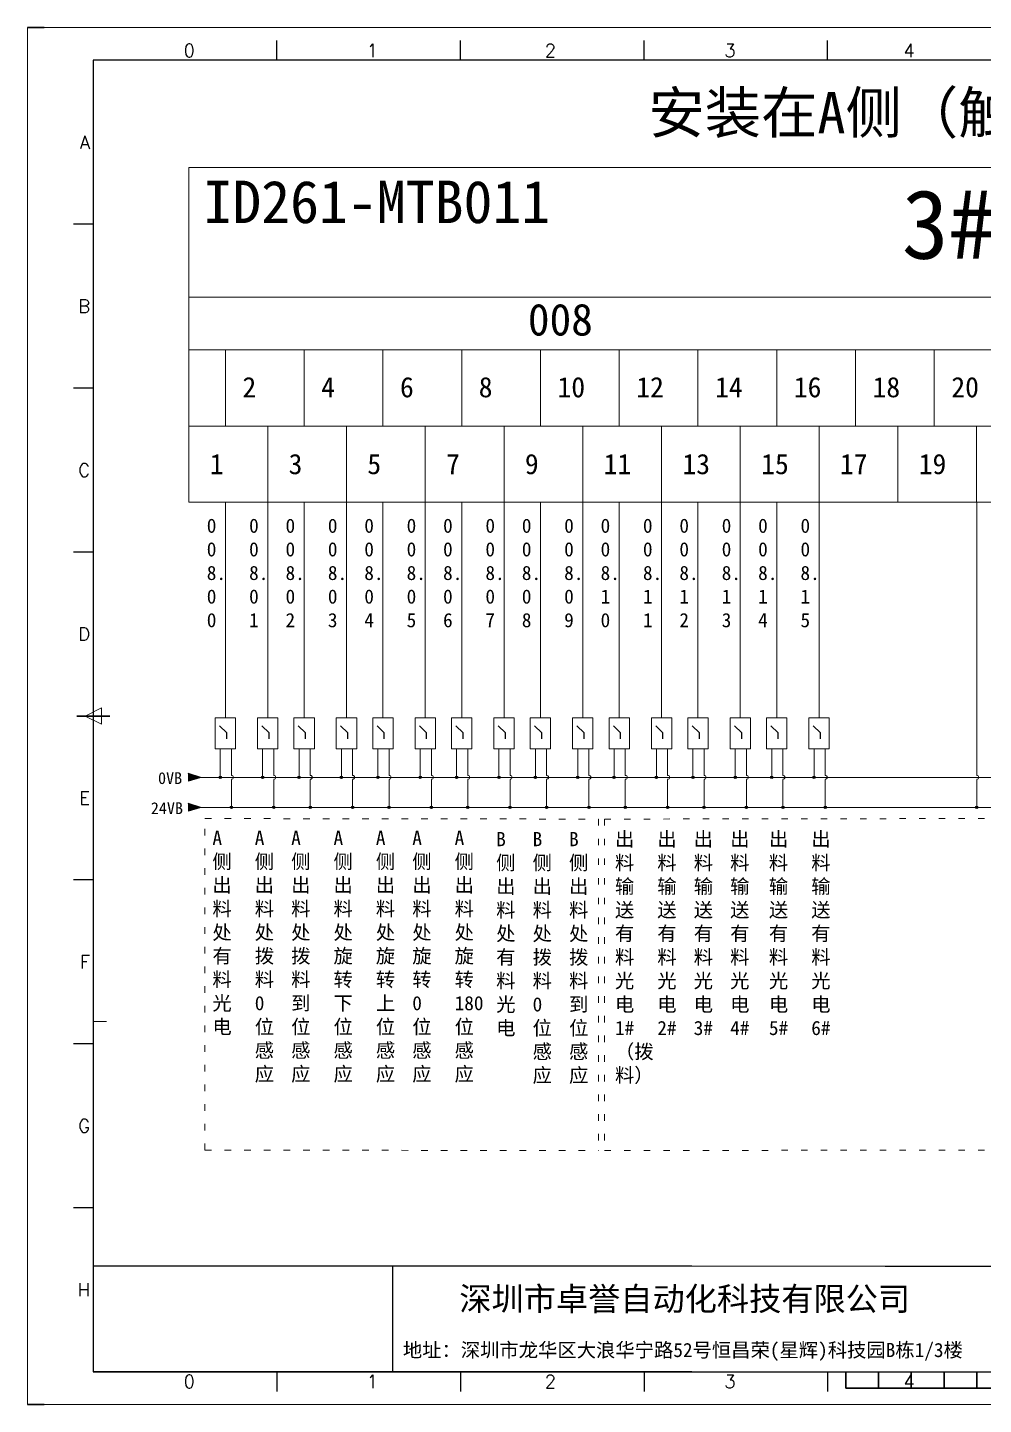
# Model space of a CAD drawing. Extents: x 35123 to 43919, y -4314 to -326.
# Drawn here: x 36945.9 to 37091.7, y -3963.9 to -3753.9 of the extents above; entities that cross this region are included whole.
import ezdxf
from ezdxf.enums import TextEntityAlignment as Align

# ---------------------------------------------------------------- set-up
doc = ezdxf.new("R2010")
doc.units = 0
doc.header["$MEASUREMENT"] = 0
doc.linetypes.add('2', pattern=[15, 1, -2, 1, -2, 1, -2, 1, -2, 1, -2])
doc.linetypes.add('ACAD_ISO02W100', pattern=[15, 12, -3])
for name, color, linetype in [('AE_BOR', 1, 'Continuous'), ('SYMS', 7, 'Continuous'), ('细实线层', 7, 'Continuous')]:
    doc.layers.add(name, color=color, linetype=linetype)
doc.styles.add('WD', font='romans.shx', dxfattribs={"bigfont": 'gbcbig.shx'})

# ---------------------------------------------------------------- blocks, each defined once
blk = doc.blocks.new('gb_a2_a')
for p, q in [((584, 410), (25, 410)), ((25, 410), (25, 10)), ((25, 10), (584, 10))]:
    blk.add_line(p, q)
at = {"lineweight": 9, "ltscale": 0.1}
blk.add_line((25, 116.86), (29, 116.86), dxfattribs=at)
at = {"layer": 'AE_BOR', "lineweight": 30}
for p, q in [((10, 420), (4.93, 420)), ((4.93, 0), (10, 0))]:
    blk.add_line(p, q, dxfattribs=at)
at = {"layer": 'AE_BOR', "color": 1, "lineweight": 15}
for p, q in [((4.93, 420), (598.93, 420)), ((4.93, 0), (4.93, 420)), ((22.5, 210), (27.5, 212.5)), ((27.5, 207.5), (22.5, 210)), ((27.5, 212.5), (27.5, 207.5)), ((598.93, 0), (4.93, 0))]:
    blk.add_line(p, q, dxfattribs=at)
at = {"layer": 'AE_BOR'}
for p, q in [((81, 410), (81, 416)), ((137, 410), (137, 416)), ((193, 410), (193, 416)), ((249, 410), (249, 416)), ((25, 360), (19, 360)), ((25, 310), (19, 310)), ((25, 260), (19, 260)), ((25, 160), (19, 160)), ((25, 110), (19, 110)), ((25, 60), (19, 60)), ((81, 10), (81, 4)), ((137, 10), (137, 4)), ((193, 10), (193, 4)), ((249, 10), (249, 4))]:
    blk.add_line(p, q, dxfattribs=at)
at = {"layer": 'AE_BOR', "color": 2, "lineweight": 30}
for p, q in [((20, 210), (30, 210)), ((254.5, 5), (254.5, 10)), ((264.5, 5), (264.5, 10)), ((274.5, 5), (274.5, 10)), ((284.5, 5), (284.5, 10)), ((294.5, 5), (294.5, 10)), ((254.5, 5), (354.5, 5))]:
    blk.add_line(p, q, dxfattribs=at)
at = {"layer": 'AE_BOR', "style": 'WD'}
for s, p in [('0', (54.27, 411)), ('1', (110.12, 411)), ('2', (164.42, 411)), ('3', (219.22, 411)), ('4', (273.82, 411)), ('0', (54.27, 5)), ('1', (110.12, 5)), ('2', (164.42, 5)), ('3', (219.22, 5)), ('4', (273.82, 5))]:
    blk.add_text(s, height=4, dxfattribs=at).set_placement(p, align=Align.CENTER)
for s, p in [('A', (24, 385)), ('B', (24, 335)), ('C', (24, 285)), ('D', (24, 235)), ('E', (24, 185)), ('F', (24, 135)), ('G', (24, 85)), ('H', (24, 35))]:
    blk.add_text(s, height=4, dxfattribs=at).set_placement(p, align=Align.MIDDLE_RIGHT)
blk = doc.blocks.new('WDDOT')
blk.add_hatch(color=256).paths.add_polyline_path([(0.5, 0, 1), (-0.5, 0, 1)])
blk.add_circle((0, 0), 0.5)

msp = doc.modelspace()

# ---------------------------------------------------------------- hatches: boundary and pattern name
for points in [[(36972.262, -3868.226), (36970.399, -3868.823), (36970.399, -3867.629)], [(36972.262, -3872.809), (36970.399, -3873.406), (36970.399, -3872.213)]]:
    msp.add_hatch(color=256).paths.add_polyline_path(points)
h = msp.add_hatch(color=256)
edge = h.paths.add_edge_path()
edge.add_arc((36975.305, -3868.234), 0.177, 0, 360)
h = msp.add_hatch(color=256)
edge = h.paths.add_edge_path()
edge.add_arc((36981.762, -3868.234), 0.177, 0, 360)
h = msp.add_hatch(color=256)
edge = h.paths.add_edge_path()
edge.add_arc((36987.318, -3868.234), 0.177, 0, 360)
h = msp.add_hatch(color=256)
edge = h.paths.add_edge_path()
edge.add_arc((36993.775, -3868.234), 0.177, 0, 360)
h = msp.add_hatch(color=256)
edge = h.paths.add_edge_path()
edge.add_arc((36999.332, -3868.234), 0.177, 0, 360)
h = msp.add_hatch(color=256)
edge = h.paths.add_edge_path()
edge.add_arc((37005.788, -3868.234), 0.177, 0, 360)
h = msp.add_hatch(color=256)
edge = h.paths.add_edge_path()
edge.add_arc((37011.345, -3868.234), 0.177, 0, 360)
h = msp.add_hatch(color=256)
edge = h.paths.add_edge_path()
edge.add_arc((37017.801, -3868.234), 0.177, 0, 360)
h = msp.add_hatch(color=256)
edge = h.paths.add_edge_path()
edge.add_arc((37023.358, -3868.234), 0.177, 0, 360)
h = msp.add_hatch(color=256)
edge = h.paths.add_edge_path()
edge.add_arc((37029.815, -3868.234), 0.177, 0, 360)
h = msp.add_hatch(color=256)
edge = h.paths.add_edge_path()
edge.add_arc((37035.371, -3868.234), 0.177, 0, 360)
h = msp.add_hatch(color=256)
edge = h.paths.add_edge_path()
edge.add_arc((37041.828, -3868.234), 0.177, 0, 360)
h = msp.add_hatch(color=256)
edge = h.paths.add_edge_path()
edge.add_arc((37047.384, -3868.234), 0.177, 0, 360)
h = msp.add_hatch(color=256)
edge = h.paths.add_edge_path()
edge.add_arc((37053.841, -3868.234), 0.177, 0, 360)
h = msp.add_hatch(color=256)
edge = h.paths.add_edge_path()
edge.add_arc((37059.398, -3868.234), 0.177, 0, 360)
h = msp.add_hatch(color=256)
edge = h.paths.add_edge_path()
edge.add_arc((37065.854, -3868.234), 0.177, 0, 360)
h = msp.add_hatch(color=256)
edge = h.paths.add_edge_path()
edge.add_arc((36977.01, -3872.818), 0.177, 0, 360)
h = msp.add_hatch(color=256)
edge = h.paths.add_edge_path()
edge.add_arc((36983.467, -3872.818), 0.177, 0, 360)
h = msp.add_hatch(color=256)
edge = h.paths.add_edge_path()
edge.add_arc((36989.024, -3872.818), 0.177, 0, 360)
h = msp.add_hatch(color=256)
edge = h.paths.add_edge_path()
edge.add_arc((36995.48, -3872.818), 0.177, 0, 360)
h = msp.add_hatch(color=256)
edge = h.paths.add_edge_path()
edge.add_arc((37001.037, -3872.818), 0.177, 0, 360)
h = msp.add_hatch(color=256)
edge = h.paths.add_edge_path()
edge.add_arc((37007.493, -3872.818), 0.177, 0, 360)
h = msp.add_hatch(color=256)
edge = h.paths.add_edge_path()
edge.add_arc((37013.05, -3872.818), 0.177, 0, 360)
h = msp.add_hatch(color=256)
edge = h.paths.add_edge_path()
edge.add_arc((37019.507, -3872.818), 0.177, 0, 360)
h = msp.add_hatch(color=256)
edge = h.paths.add_edge_path()
edge.add_arc((37025.063, -3872.818), 0.177, 0, 360)
h = msp.add_hatch(color=256)
edge = h.paths.add_edge_path()
edge.add_arc((37031.52, -3872.818), 0.177, 0, 360)
h = msp.add_hatch(color=256)
edge = h.paths.add_edge_path()
edge.add_arc((37037.076, -3872.818), 0.177, 0, 360)
h = msp.add_hatch(color=256)
edge = h.paths.add_edge_path()
edge.add_arc((37043.533, -3872.818), 0.177, 0, 360)
h = msp.add_hatch(color=256)
edge = h.paths.add_edge_path()
edge.add_arc((37049.09, -3872.818), 0.177, 0, 360)
h = msp.add_hatch(color=256)
edge = h.paths.add_edge_path()
edge.add_arc((37055.546, -3872.818), 0.177, 0, 360)
h = msp.add_hatch(color=256)
edge = h.paths.add_edge_path()
edge.add_arc((37061.103, -3872.818), 0.177, 0, 360)
h = msp.add_hatch(color=256)
edge = h.paths.add_edge_path()
edge.add_arc((37067.559, -3872.818), 0.177, 0, 360)
h = msp.add_hatch(color=256)
edge = h.paths.add_edge_path()
edge.add_arc((37090.669, -3872.818), 0.177, 0, 360)

# ---------------------------------------------------------------- linework, layer by layer
at = {"lineweight": 0}
for p, q in [((37224.286, -3775.222), (36970.513, -3775.204)), ((36970.523, -3826.245), (36970.513, -3775.204)), ((37096.212, -3803.005), (36970.51, -3803.005)), ((36976.08, -3814.686), (36976.08, -3803.005)), ((36988.093, -3814.686), (36988.093, -3803.005)), ((37000.106, -3814.686), (37000.106, -3803.005)), ((37012.119, -3814.686), (37012.119, -3803.005)), ((37024.132, -3814.686), (37024.132, -3803.005)), ((37036.146, -3814.686), (37036.146, -3803.005)), ((37048.159, -3814.686), (37048.159, -3803.005)), ((37060.172, -3814.686), (37060.172, -3803.005)), ((37072.185, -3814.686), (37072.185, -3803.005)), ((37084.198, -3814.686), (37084.198, -3803.005)), ((36970.523, -3814.686), (37096.212, -3814.686)), ((36970.523, -3814.686), (36976.08, -3814.686)), ((36982.536, -3826.245), (36982.536, -3814.686)), ((36994.549, -3826.245), (36994.549, -3814.686)), ((37006.563, -3826.245), (37006.563, -3814.686)), ((37018.576, -3826.245), (37018.576, -3814.686)), ((37030.589, -3826.245), (37030.589, -3814.686)), ((37042.602, -3826.245), (37042.602, -3814.686)), ((37054.615, -3826.245), (37054.615, -3814.686)), ((37066.629, -3826.245), (37066.629, -3814.686)), ((37078.642, -3826.245), (37078.642, -3814.686)), ((37090.655, -3826.245), (37090.655, -3814.686)), ((36970.523, -3826.245), (37096.211, -3826.245)), ((36976.08, -3826.245), (36976.08, -3859.16)), ((36976.08, -3826.245), (36976.08, -3859.16)), ((36982.536, -3826.245), (36982.536, -3859.16)), ((36982.536, -3826.245), (36982.536, -3859.16)), ((36982.536, -3826.245), (36982.536, -3859.16)), ((36988.093, -3826.245), (36988.093, -3859.16)), ((36988.093, -3826.245), (36988.093, -3859.16)), ((36988.093, -3826.245), (36988.093, -3859.16)), ((36994.549, -3826.245), (36994.549, -3859.16)), ((36994.549, -3826.245), (36994.549, -3859.16)), ((36994.549, -3826.245), (36994.549, -3859.16)), ((37000.106, -3826.245), (37000.106, -3859.16)), ((37000.106, -3826.245), (37000.106, -3859.16)), ((37000.106, -3826.245), (37000.106, -3859.16)), ((37006.563, -3826.245), (37006.563, -3859.16)), ((37006.563, -3826.245), (37006.563, -3859.16)), ((37006.563, -3826.245), (37006.563, -3859.16)), ((37012.119, -3826.245), (37012.119, -3859.16)), ((37012.119, -3826.245), (37012.119, -3859.16)), ((37012.119, -3826.245), (37012.119, -3859.16)), ((37018.576, -3826.245), (37018.576, -3859.16)), ((37018.576, -3826.245), (37018.576, -3859.16)), ((37024.132, -3826.245), (37024.132, -3859.16)), ((37024.132, -3826.245), (37024.132, -3859.16)), ((37030.589, -3826.245), (37030.589, -3859.16)), ((37030.589, -3826.245), (37030.589, -3859.16)), ((37036.146, -3826.245), (37036.146, -3859.16)), ((37036.146, -3826.245), (37036.146, -3859.16)), ((37042.602, -3826.245), (37042.602, -3859.16)), ((37048.159, -3826.245), (37048.159, -3859.16)), ((37054.615, -3826.245), (37054.615, -3859.16)), ((37060.172, -3826.245), (37060.172, -3859.16)), ((37066.629, -3826.245), (37066.629, -3859.16)), ((37090.669, -3826.245), (37090.669, -3867.924)), ((36975.305, -3863.891), (36975.305, -3868.234)), ((36977.01, -3863.891), (36977.01, -3867.924)), ((36981.762, -3863.891), (36981.762, -3868.234)), ((36983.467, -3863.891), (36983.467, -3867.924)), ((36987.318, -3863.891), (36987.318, -3868.234)), ((36989.024, -3863.891), (36989.024, -3867.924)), ((36993.775, -3863.891), (36993.775, -3868.234)), ((36995.48, -3863.891), (36995.48, -3867.924)), ((36999.332, -3863.891), (36999.332, -3868.234)), ((37001.037, -3863.891), (37001.037, -3867.924)), ((37005.788, -3863.891), (37005.788, -3868.234)), ((37007.493, -3863.891), (37007.493, -3867.924)), ((37011.345, -3863.891), (37011.345, -3868.234)), ((37013.05, -3863.891), (37013.05, -3867.924)), ((37017.801, -3863.891), (37017.801, -3868.234)), ((37019.507, -3863.891), (37019.507, -3867.924)), ((37023.358, -3863.891), (37023.358, -3868.234)), ((37025.063, -3863.891), (37025.063, -3867.924)), ((37029.815, -3863.891), (37029.815, -3868.234)), ((37031.52, -3863.891), (37031.52, -3867.924)), ((37035.371, -3863.891), (37035.371, -3868.234)), ((37037.076, -3863.891), (37037.076, -3867.924)), ((37041.828, -3863.891), (37041.828, -3868.234)), ((37043.533, -3863.891), (37043.533, -3867.924)), ((37047.384, -3863.891), (37047.384, -3868.234)), ((37049.09, -3863.891), (37049.09, -3867.924)), ((37053.841, -3863.891), (37053.841, -3868.234)), ((37055.546, -3863.891), (37055.546, -3867.924)), ((37059.398, -3863.891), (37059.398, -3868.234)), ((37061.103, -3863.891), (37061.103, -3867.924)), ((37065.854, -3863.891), (37065.854, -3868.234)), ((37067.559, -3863.891), (37067.559, -3867.924)), ((36972.262, -3868.226), (37228.606, -3868.226)), ((36977.01, -3868.529), (36977.01, -3872.809)), ((36983.467, -3868.529), (36983.467, -3872.809)), ((36989.024, -3868.529), (36989.024, -3872.809)), ((36995.48, -3868.529), (36995.48, -3872.809)), ((37001.037, -3868.529), (37001.037, -3872.809)), ((37007.493, -3868.529), (37007.493, -3872.809)), ((37013.05, -3868.529), (37013.05, -3872.809)), ((37019.507, -3868.529), (37019.507, -3872.809)), ((37025.063, -3868.529), (37025.063, -3872.809)), ((37031.52, -3868.529), (37031.52, -3872.809)), ((37037.076, -3868.529), (37037.076, -3872.809)), ((37043.533, -3868.529), (37043.533, -3872.809)), ((37049.09, -3868.529), (37049.09, -3872.809)), ((37055.546, -3868.529), (37055.546, -3872.809)), ((37061.103, -3868.529), (37061.103, -3872.809)), ((37067.559, -3868.529), (37067.559, -3872.809)), ((37090.669, -3868.529), (37090.669, -3872.809)), ((36972.262, -3872.809), (37228.606, -3872.809))]:
    msp.add_line(p, q, dxfattribs=at)
at = {"linetype": 'ACAD_ISO02W100'}
for p, q in [((36976.291, -3861.43), (36975.185, -3860.357)), ((36976.289, -3862.336), (36976.291, -3861.43)), ((36982.748, -3861.43), (36981.642, -3860.357)), ((36982.745, -3862.336), (36982.748, -3861.43)), ((36988.304, -3861.43), (36987.198, -3860.357)), ((36988.302, -3862.336), (36988.304, -3861.43)), ((36994.761, -3861.43), (36993.655, -3860.357)), ((36994.759, -3862.336), (36994.761, -3861.43)), ((37000.318, -3861.43), (36999.211, -3860.357)), ((37000.315, -3862.336), (37000.318, -3861.43)), ((37006.774, -3861.43), (37005.668, -3860.357)), ((37006.772, -3862.336), (37006.774, -3861.43)), ((37012.331, -3861.43), (37011.225, -3860.357)), ((37012.328, -3862.336), (37012.331, -3861.43)), ((37018.787, -3861.43), (37017.681, -3860.357)), ((37018.785, -3862.336), (37018.787, -3861.43)), ((37024.344, -3861.43), (37023.238, -3860.357)), ((37024.342, -3862.336), (37024.344, -3861.43)), ((37030.801, -3861.43), (37029.694, -3860.357)), ((37030.798, -3862.336), (37030.801, -3861.43)), ((37036.357, -3861.43), (37035.251, -3860.357)), ((37036.355, -3862.336), (37036.357, -3861.43)), ((37042.814, -3861.43), (37041.708, -3860.357)), ((37042.811, -3862.336), (37042.814, -3861.43)), ((37048.37, -3861.43), (37047.264, -3860.357)), ((37048.368, -3862.336), (37048.37, -3861.43)), ((37054.827, -3861.43), (37053.721, -3860.357)), ((37054.825, -3862.336), (37054.827, -3861.43)), ((37060.384, -3861.43), (37059.277, -3860.357)), ((37060.381, -3862.336), (37060.384, -3861.43)), ((37066.84, -3861.43), (37065.734, -3860.357)), ((37066.838, -3862.336), (37066.84, -3861.43))]:
    msp.add_line(p, q, dxfattribs=at)
for p, q in [((36972.262, -3868.226), (36970.399, -3867.629)), ((36972.262, -3868.226), (36970.399, -3868.823)), ((36972.262, -3872.809), (36970.399, -3872.213)), ((36972.262, -3872.809), (36970.399, -3873.406)), ((37001.59, -3942.785), (37001.59, -3958.87)), ((37076.704, -3958.87), (37136.654, -3958.87))]:
    msp.add_line(p, q)
at = {"linetype": '2', "lineweight": 0}
for p, q in [((37033.878, -3874.593), (37113.869, -3874.475)), ((36972.941, -3925.07), (36972.941, -3874.512)), ((36972.941, -3874.512), (37032.978, -3874.593)), ((37032.978, -3874.593), (37032.978, -3925.151)), ((37033.878, -3874.593), (37033.878, -3925.151)), ((36972.941, -3925.07), (37032.978, -3925.151)), ((37033.878, -3925.151), (37113.869, -3925.033))]:
    msp.add_line(p, q, dxfattribs=at)
at = {"ltscale": 2}
for p, q in [((37047.242, -3942.785), (36955.937, -3942.785)), ((37076.704, -3942.785), (37235.437, -3942.785)), ((37047.242, -3958.87), (36955.937, -3958.87))]:
    msp.add_line(p, q, dxfattribs=at)
at = {"lineweight": 9, "ltscale": 0.1}
for p, q in [((37047.242, -3942.785), (37076.704, -3942.785)), ((37047.242, -3958.87), (37076.704, -3958.87)), ((37075.347, -3958.87), (37075.347, -3958.87)), ((37075.347, -3958.87), (37075.347, -3958.87))]:
    msp.add_line(p, q, dxfattribs=at)
at = {"lineweight": 0}
for points in [[(36974.526, -3859.16), (36977.633, -3859.16), (36977.633, -3863.891), (36974.526, -3863.891)], [(36980.982, -3859.16), (36984.09, -3859.16), (36984.09, -3863.891), (36980.982, -3863.891)], [(36986.539, -3859.16), (36989.646, -3859.16), (36989.646, -3863.891), (36986.539, -3863.891)], [(36992.996, -3859.16), (36996.103, -3859.16), (36996.103, -3863.891), (36992.996, -3863.891)], [(36998.552, -3859.16), (37001.66, -3859.16), (37001.66, -3863.891), (36998.552, -3863.891)], [(37005.009, -3859.16), (37008.116, -3859.16), (37008.116, -3863.891), (37005.009, -3863.891)], [(37010.565, -3859.16), (37013.673, -3859.16), (37013.673, -3863.891), (37010.565, -3863.891)], [(37017.022, -3859.16), (37020.129, -3859.16), (37020.129, -3863.891), (37017.022, -3863.891)], [(37022.579, -3859.16), (37025.686, -3859.16), (37025.686, -3863.891), (37022.579, -3863.891)], [(37029.035, -3859.16), (37032.143, -3859.16), (37032.143, -3863.891), (37029.035, -3863.891)], [(37034.592, -3859.16), (37037.699, -3859.16), (37037.699, -3863.891), (37034.592, -3863.891)], [(37041.048, -3859.16), (37044.156, -3859.16), (37044.156, -3863.891), (37041.048, -3863.891)], [(37046.605, -3859.16), (37049.712, -3859.16), (37049.712, -3863.891), (37046.605, -3863.891)], [(37053.062, -3859.16), (37056.169, -3859.16), (37056.169, -3863.891), (37053.062, -3863.891)], [(37058.618, -3859.16), (37061.726, -3859.16), (37061.726, -3863.891), (37058.618, -3863.891)], [(37065.075, -3859.16), (37068.182, -3859.16), (37068.182, -3863.891), (37065.075, -3863.891)]]:
    msp.add_lwpolyline(points, close=True, dxfattribs=at)
for centre in [(36975.305, -3868.234), (36981.762, -3868.234), (36987.318, -3868.234), (36993.775, -3868.234), (36999.332, -3868.234), (37005.788, -3868.234), (37011.345, -3868.234), (37017.801, -3868.234), (37023.358, -3868.234), (37029.815, -3868.234), (37035.371, -3868.234), (37041.828, -3868.234), (37047.384, -3868.234), (37053.841, -3868.234), (37059.398, -3868.234), (37065.854, -3868.234), (36977.01, -3872.818), (36983.467, -3872.818), (36989.024, -3872.818), (36995.48, -3872.818), (37001.037, -3872.818), (37007.493, -3872.818), (37013.05, -3872.818), (37019.507, -3872.818), (37025.063, -3872.818), (37031.52, -3872.818), (37037.076, -3872.818), (37043.533, -3872.818), (37049.09, -3872.818), (37055.546, -3872.818), (37061.103, -3872.818), (37067.559, -3872.818), (37090.669, -3872.818)]:
    msp.add_circle(centre, 0.177)
for centre in [(36977.01, -3868.226), (36983.467, -3868.226), (36989.024, -3868.226), (36995.48, -3868.226), (37001.037, -3868.226), (37007.493, -3868.226), (37013.05, -3868.226), (37019.507, -3868.226), (37025.063, -3868.226), (37031.52, -3868.226), (37037.076, -3868.226), (37043.533, -3868.226), (37049.09, -3868.226), (37055.546, -3868.226), (37061.103, -3868.226), (37067.559, -3868.226), (37090.669, -3868.226)]:
    msp.add_arc(centre, 0.302, 270, 90, dxfattribs=at)
at = {"layer": '细实线层', "lineweight": 0}
for p, q in [((37085.457, -3794.967), (36970.517, -3794.991)), ((37085.457, -3794.967), (37090.995, -3794.967)), ((37096.212, -3794.967), (37090.995, -3794.967))]:
    msp.add_line(p, q, dxfattribs=at)

# ---------------------------------------------------------------- block references
at = {"xscale": 0.5, "yscale": 0.5, "zscale": 0.5}
msp.add_blockref('gb_a2_a', (36943.437, -3963.87), dxfattribs=at)
at = {"layer": 'SYMS', "lineweight": -3, "xscale": 0.2249999999999091, "yscale": 0.2250000000000227, "zscale": 0.225}
for p in [(36975.305, -3868.234), (36975.305, -3868.234), (36981.762, -3868.234), (36981.762, -3868.234), (36987.318, -3868.234), (36987.318, -3868.234), (36993.775, -3868.234), (36993.775, -3868.234), (36999.332, -3868.234), (36999.332, -3868.234), (37005.788, -3868.234), (37005.788, -3868.234), (37011.345, -3868.234), (37011.345, -3868.234), (37017.801, -3868.234), (37017.801, -3868.234), (37023.358, -3868.234), (37023.358, -3868.234), (37029.815, -3868.234), (37029.815, -3868.234), (37035.371, -3868.234), (37035.371, -3868.234), (37041.828, -3868.234), (37041.828, -3868.234), (37047.384, -3868.234), (37047.384, -3868.234), (37053.841, -3868.234), (37053.841, -3868.234), (37059.398, -3868.234), (37059.398, -3868.234), (37065.854, -3868.234), (37065.854, -3868.234), (36977.01, -3872.818), (36977.01, -3872.818), (36983.467, -3872.818), (36983.467, -3872.818), (36989.024, -3872.818), (36989.024, -3872.818), (36995.48, -3872.818), (36995.48, -3872.818), (37001.037, -3872.818), (37001.037, -3872.818), (37007.493, -3872.818), (37007.493, -3872.818), (37013.05, -3872.818), (37013.05, -3872.818), (37019.507, -3872.818), (37019.507, -3872.818), (37025.063, -3872.818), (37025.063, -3872.818), (37031.52, -3872.818), (37031.52, -3872.818), (37037.076, -3872.818), (37037.076, -3872.818), (37043.533, -3872.818), (37043.533, -3872.818), (37049.09, -3872.818), (37049.09, -3872.818), (37055.546, -3872.818), (37055.546, -3872.818), (37061.103, -3872.818), (37061.103, -3872.818), (37067.559, -3872.818), (37067.559, -3872.818), (37090.669, -3872.818), (37090.669, -3872.818)]:
    msp.add_blockref('WDDOT', p, dxfattribs=at)

# ---------------------------------------------------------------- texts
at = {"lineweight": 0, "attachment_point": 1}
for s, insert, char_height, width in [('{\\fSimSun|b0|i0|c134|p2;安装在A侧（触摸屏侧）配对区下}', (37040.594, -3763.694), 6.3, 141.24916), ('{\\fSimSun|b0|i0|c134|p2;ID261-MTB011}', (36972.726, -3777.216), 6.48, 79.50995), ('{\\fSimSun|b0|i0|c134|p2;3#-CN1 }', (37079.236, -3778.605), 10.53, 52.20126), ('{\\fSimSun|b0|i0|c134|p2;008}', (37022.212, -3795.982), 4.86, 21.99547), ('{\\fSimSun|b0|i0|c134|p2;2}', (36978.681, -3807.168), 3.09582, 6.79376), ('{\\fSimSun|b0|i0|c134|p2;4}', (36990.694, -3807.168), 3.09582, 6.79376), ('{\\fSimSun|b0|i0|c134|p2;6}', (37002.707, -3807.168), 3.09582, 6.79376), ('{\\fSimSun|b0|i0|c134|p2;8}', (37014.72, -3807.168), 3.09582, 6.79376), ('{\\fSimSun|b0|i0|c134|p2;10}', (37026.733, -3807.168), 3.09582, 6.79376), ('{\\fSimSun|b0|i0|c134|p2;12}', (37038.747, -3807.168), 3.09582, 6.79376), ('{\\fSimSun|b0|i0|c134|p2;14}', (37050.76, -3807.168), 3.09582, 6.79376), ('{\\fSimSun|b0|i0|c134|p2;16}', (37062.773, -3807.168), 3.09582, 6.79376), ('{\\fSimSun|b0|i0|c134|p2;18}', (37074.786, -3807.168), 3.09582, 6.79376), ('{\\fSimSun|b0|i0|c134|p2;20}', (37086.799, -3807.168), 3.09582, 6.79376), ('{\\fSimSun|b0|i0|c134|p2;1}', (36973.705, -3818.893), 3.09582, 6.79376), ('{\\fSimSun|b0|i0|c134|p2;3}', (36985.718, -3818.893), 3.09582, 6.79376), ('{\\fSimSun|b0|i0|c134|p2;5}', (36997.731, -3818.893), 3.09582, 6.79376), ('{\\fSimSun|b0|i0|c134|p2;7}', (37009.745, -3818.893), 3.09582, 6.79376), ('{\\fSimSun|b0|i0|c134|p2;9}', (37021.758, -3818.893), 3.09582, 6.79376), ('{\\fSimSun|b0|i0|c134|p2;11}', (37033.771, -3818.893), 3.09582, 6.79376), ('{\\fSimSun|b0|i0|c134|p2;13}', (37045.784, -3818.893), 3.09582, 6.79376), ('{\\fSimSun|b0|i0|c134|p2;15}', (37057.797, -3818.893), 3.09582, 6.79376), ('{\\fSimSun|b0|i0|c134|p2;17}', (37069.811, -3818.893), 3.09582, 6.79376), ('{\\fSimSun|b0|i0|c134|p2;19}', (37081.824, -3818.893), 3.09582, 6.79376), ('{\\f@SimHei|b0|i0|c134|p49;0\\P0\\P8.\\P0\\P0}', (36973.24, -3828.767), 2.16, 3.85255), ('{\\f@SimHei|b0|i0|c134|p49;0\\P0\\P8.\\P0\\P1}', (36979.696, -3828.767), 2.16, 3.85255), ('{\\f@SimHei|b0|i0|c134|p49;0\\P0\\P8.\\P0\\P2}', (36985.253, -3828.767), 2.16, 3.85255), ('{\\f@SimHei|b0|i0|c134|p49;0\\P0\\P8.\\P0\\P3}', (36991.709, -3828.767), 2.16, 3.85255), ('{\\f@SimHei|b0|i0|c134|p49;0\\P0\\P8.\\P0\\P4}', (36997.266, -3828.767), 2.16, 3.85255), ('{\\f@SimHei|b0|i0|c134|p49;0\\P0\\P8.\\P0\\P5}', (37003.723, -3828.767), 2.16, 3.85255), ('{\\f@SimHei|b0|i0|c134|p49;0\\P0\\P8.\\P0\\P6}', (37009.279, -3828.767), 2.16, 3.85255), ('{\\f@SimHei|b0|i0|c134|p49;0\\P0\\P8.\\P0\\P7}', (37015.736, -3828.767), 2.16, 3.85255), ('{\\f@SimHei|b0|i0|c134|p49;0\\P0\\P8.\\P0\\P8}', (37021.292, -3828.767), 2.16, 3.85255), ('{\\f@SimHei|b0|i0|c134|p49;0\\P0\\P8.\\P0\\P9}', (37027.749, -3828.767), 2.16, 3.85255), ('{\\f@SimHei|b0|i0|c134|p49;0\\P0\\P8.\\P1\\P0}', (37033.306, -3828.767), 2.16, 3.85255), ('{\\f@SimHei|b0|i0|c134|p49;0\\P0\\P8.\\P1\\P1}', (37039.762, -3828.767), 2.16, 3.85255), ('{\\f@SimHei|b0|i0|c134|p49;0\\P0\\P8.\\P1\\P2}', (37045.319, -3828.767), 2.16, 3.85255), ('{\\f@SimHei|b0|i0|c134|p49;0\\P0\\P8.\\P1\\P3}', (37051.775, -3828.767), 2.16, 3.85255), ('{\\f@SimHei|b0|i0|c134|p49;0\\P0\\P8.\\P1\\P4}', (37057.332, -3828.767), 2.16, 3.85255), ('{\\f@SimHei|b0|i0|c134|p49;0\\P0\\P8.\\P1\\P5}', (37063.789, -3828.767), 2.16, 3.85255), ('{\\fSimSun|b0|i0|c134|p2;A侧出料处有料光电}', (36974.102, -3876.379), 2.16, 3.85255), ('{\\fSimSun|b0|i0|c134|p2;A侧出料处拨料0位感应}', (36980.559, -3876.379), 2.16, 3.85255), ('{\\fSimSun|b0|i0|c134|p2;A侧出料处拨料到位感应}', (36986.115, -3876.379), 2.16, 3.85255), ('{\\fSimSun|b0|i0|c134|p2;A侧出料处旋转下位感应}', (36992.572, -3876.379), 2.16, 3.85255), ('{\\fSimSun|b0|i0|c134|p2;A侧出料处旋转上位感应}', (36999.029, -3876.379), 2.16, 3.85255), ('{\\fSimSun|b0|i0|c134|p2;A侧出料处旋转0位感应}', (37004.585, -3876.379), 2.16, 3.85255), ('{\\fSimSun|b0|i0|c134|p2;A侧出料处旋转180位感应}', (37011.042, -3876.379), 2.16, 3.85255), ('{\\fSimSun|b0|i0|c134|p2;B侧出料处有料光电}', (37017.382, -3876.564), 2.16, 3.85255), ('{\\fSimSun|b0|i0|c134|p2;B侧出料处拨料0位感应}', (37022.938, -3876.564), 2.16, 3.85255), ('{\\fSimSun|b0|i0|c134|p2;B侧出料处拨料到位感应}', (37028.495, -3876.564), 2.16, 3.85255), ('{\\fSimSun|b0|i0|c134|p2;出料输送有料光电1#\\P（拨料）}', (37035.496, -3876.564), 2.16, 3.85255), ('{\\fSimSun|b0|i0|c134|p2;出料输送有料光电2#}', (37041.953, -3876.564), 2.16, 3.85255), ('{\\fSimSun|b0|i0|c134|p2;出料输送有料光电3#}', (37047.509, -3876.564), 2.16, 3.85255), ('{\\fSimSun|b0|i0|c134|p2;出料输送有料光电4#}', (37053.066, -3876.564), 2.16, 3.85255), ('{\\fSimSun|b0|i0|c134|p2;出料输送有料光电5#}', (37058.978, -3876.564), 2.16, 3.85255), ('{\\fSimSun|b0|i0|c134|p2;出料输送有料光电6#}', (37065.435, -3876.564), 2.16, 3.85255)]:
    msp.add_mtext(s, dxfattribs=dict(at, insert=insert, char_height=char_height, width=width))
for s, insert, char_height, width, attachment_point in [('{\\fSimSun|b0|i0|c134|p2;0\\fSimSun|b0|i0|c0|p2;V\\fSimSun|b0|i0|c134|p2;B}', (36965.809, -3867.444), 1.8, 4.14086, 1), ('{\\fSimSun|b0|i0|c134|p2;24\\fSimSun|b0|i0|c0|p2;V\\fSimSun|b0|i0|c134|p2;B}', (36964.712, -3872.028), 1.8, 4.14086, 1), ('{\\fSimSun|b0|i0|c134|p2;深圳市卓誉自动化科技有限公司}', (37011.758, -3949.958), 3.6, 80.67766, 7), ('{\\fSimSun|b0|i0|c134|p2;地址：深圳市龙华区大浪华宁路52号恒昌荣(星辉)科技园B栋1/3楼}', (37003.146, -3957.218), 2.16, 89.25675, 7)]:
    msp.add_mtext(s, dxfattribs=dict(insert=insert, char_height=char_height, width=width, attachment_point=attachment_point))

doc.saveas('drawing.dxf')
